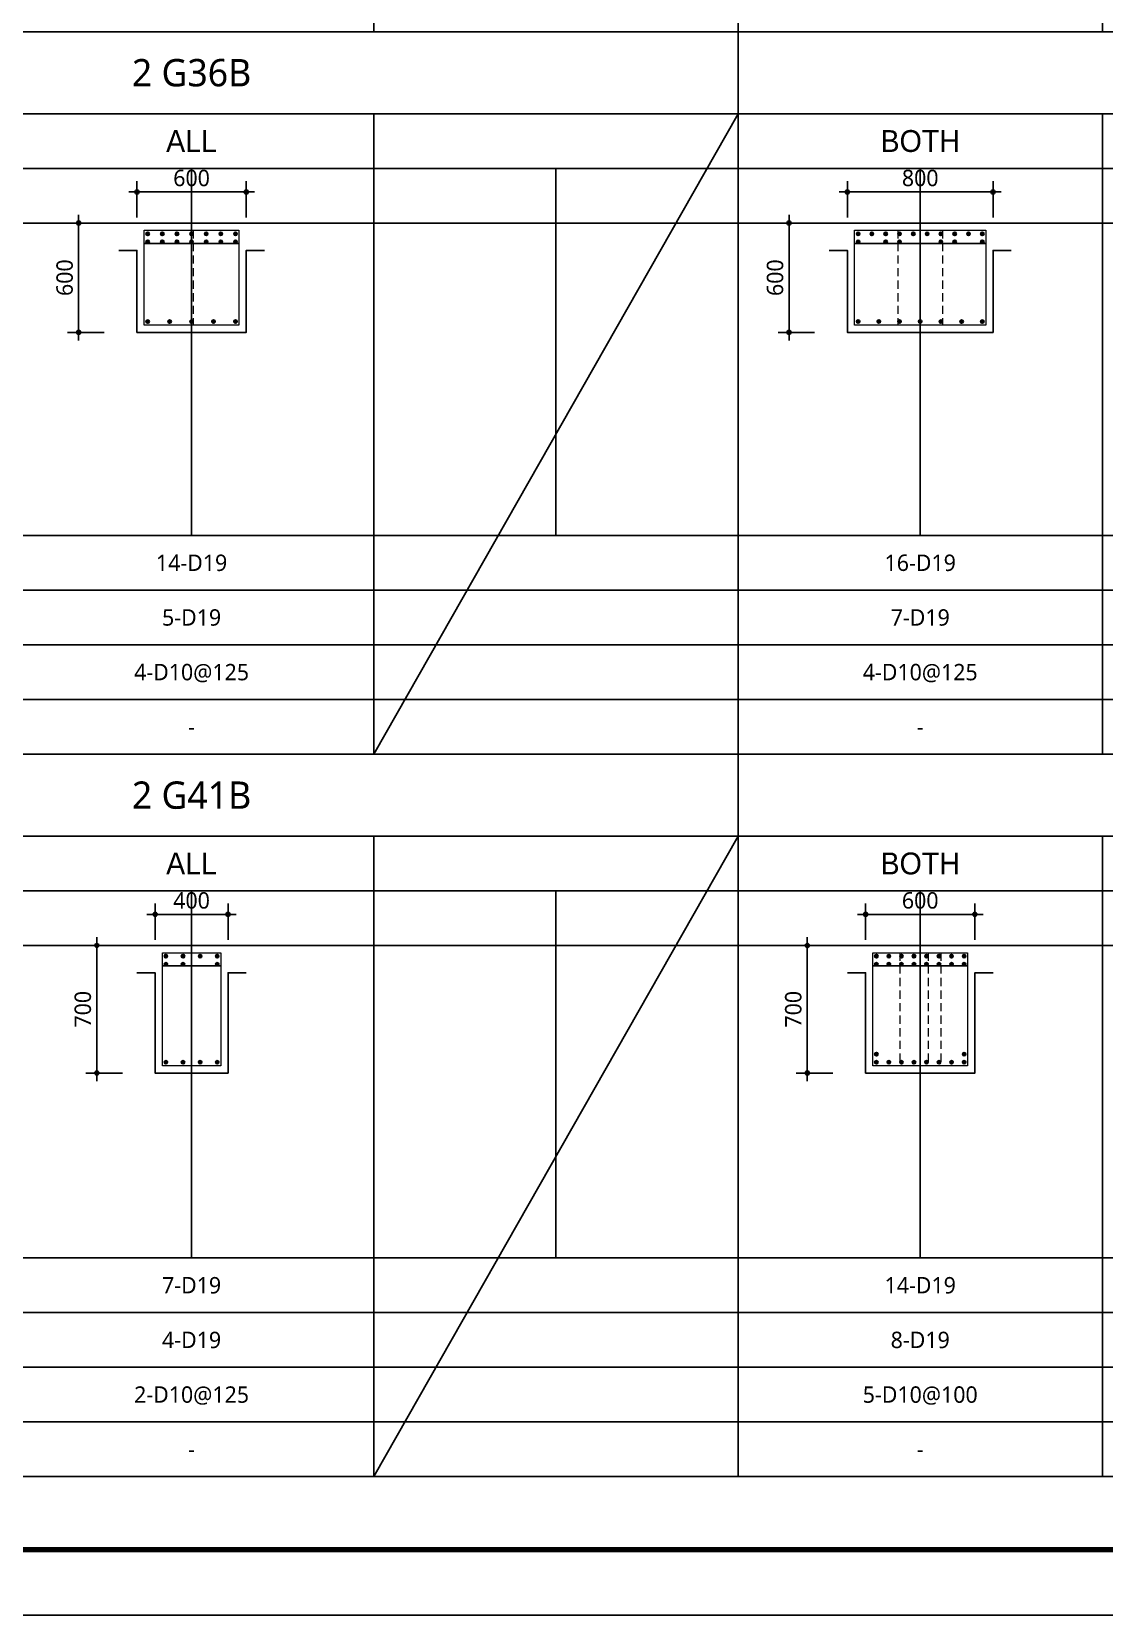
# Model space of a CAD drawing. Header units: millimetres. Extents: x 0 to 252030, y -124740 to 196020.
# Drawn here: x 112675 to 118564, y 124740 to 133430 of the extents above; entities that cross this region are included whole.
import ezdxf
from ezdxf.enums import TextEntityAlignment as Align

# ---------------------------------------------------------------- set-up
doc = ezdxf.new("R2010")
doc.units = ezdxf.units.MM
doc.header["$LTSCALE"] = 30
doc.linetypes.add('HID', pattern=[2.3, 1.5, -0.8])
doc.layers.get('DEFPOINTS').update_dxf_attribs({"color": 142})
for name, color, linetype in [('0-SEC1', 3, 'Continuous'), ('CON', 2, 'Continuous'), ('DIM', 7, 'Continuous'), ('ETC', 7, 'Continuous'), ('S-철근', 3, 'Continuous'), ('SHEET', 7, 'Continuous'), ('TXT', 3, 'Continuous'), ('XR-FORM_(도룡동)$0$Sheet', 7, 'Continuous')]:
    doc.layers.add(name, color=color, linetype=linetype)
doc.layers.add('Stirrup', color=1, linetype='Continuous', lineweight=0)
doc.layers.add('TieBar', color=7, linetype='HID', lineweight=0)
doc.styles.get("Standard").update_dxf_attribs({"font": 'malgun.ttf'})
doc.styles.add('돋움', font='Dotum.ttf')
doc.styles.add('맑은 고딕', font='malgun.ttf')
doc.dimstyles.new('30NDIM', dxfattribs={"dimscale": 50, "dimtxt": 3, "dimasz": 1.5, "dimexe": 2, "dimexo": 6, "dimgap": 1, "dimtad": 1, "dimdec": 0, "dimrnd": 0.25, "dimzin": 0, "dimdsep": 46, "dimtxsty": 'Standard', "dimblk": 'Z_DOT', "dimcen": 5, "dimclrd": 256, "dimclre": 256, "dimclrt": 3, "dimadec": 0, "dimazin": 0, "dimtm": 1e-09, "dimtfac": 1, "dimtdec": 0, "dimtix": 1, "dimtmove": 2, "dimatfit": 1, "dimldrblk": 'Z_DOT', "dimfxl": 1, "dimtolj": 1, "dimtzin": 0, "dimarcsym": 0})

# ---------------------------------------------------------------- blocks, each defined once
blk = doc.blocks.new('XR-FORM_(도룡동)$0$S')
at = {"layer": 'XR-FORM_(도룡동)$0$Sheet', "const_width": 100}
blk.add_lwpolyline([(1850, 57950), (82250, 57950), (82250, 1200), (1850, 1200)], close=True, dxfattribs=at)
blk = doc.blocks.new('XR-FORM_(도룡동)', base_point=(101.33, -56114.51))
at = {"layer": 'DEFPOINTS'}
blk.add_lwpolyline([(0, 0), (420, 0), (420, 297), (0, 297)], close=True, dxfattribs=at)
at = {"xscale": 0.005, "yscale": 0.005, "zscale": 0.005}
blk.add_blockref('XR-FORM_(도룡동)$0$S', (-0.25, 0), dxfattribs=at)
blk = doc.blocks.new('4등분')
at = {"layer": 'DEFPOINTS'}
for p, q in [((1000, 3214.5), (1000, 1200)), ((3000, 3214.5), (3000, 1200)), ((5000, 3214.5), (5000, 1200)), ((0, 2914.5), (6000, 2914.5))]:
    blk.add_line(p, q, dxfattribs=at)
at = {"layer": 'SHEET'}
blk.add_line((0, 3514.5), (6000, 3514.5), dxfattribs=at)
at = {"layer": 'SHEET', "color": 6}
for p, q in [((2000, 3514.5), (2000, 0)), ((4000, 3514.5), (4000, 0)), ((0, 3214.5), (6000, 3214.5)), ((0, 1200), (6000, 1200)), ((0, 900), (6000, 900)), ((0, 600), (6000, 600)), ((0, 300), (6000, 300))]:
    blk.add_line(p, q, dxfattribs=at)
at = {"layer": 'SHEET'}
blk.add_lwpolyline([(6000, 3964.5), (0, 3964.5), (0, 0), (6000, 0)], close=True, dxfattribs=at)
blk = doc.blocks.new('Z_DOT')
at = {"layer": 'DIM', "color": 0}
for p, q in [((-1, 0), (1, 0)), ((0, -1), (0, 1))]:
    blk.add_line(p, q, dxfattribs=at)
for radius in [0.25, 0.125]:
    blk.add_circle((0, 0), radius, dxfattribs=at)
blk = doc.blocks.new('*D385')
at = {"layer": 'DEFPOINTS', "color": 0, "transparency": 16777216}
for p in [(113853, 132550.7), (113253, 132230.5), (113853, 132230.5)]:
    blk.add_point(p, dxfattribs=at)
at = {"layer": 'DIM', "lineweight": -2, "transparency": 16777216}
for p, q in [((113253, 132410.5), (113253, 132610.7)), ((113298, 132550.7), (113808, 132550.7)), ((113853, 132410.5), (113853, 132610.7))]:
    blk.add_line(p, q, dxfattribs=at)
at = {"layer": 'DIM', "lineweight": -2, "transparency": 16777216, "xscale": 45, "yscale": 45, "zscale": 45, "rotation": 180}
blk.add_blockref('Z_DOT', (113253, 132550.7), dxfattribs=at)
at = {"layer": 'DIM', "lineweight": -2, "transparency": 16777216, "xscale": 45, "yscale": 45, "zscale": 45}
blk.add_blockref('Z_DOT', (113853, 132550.7), dxfattribs=at)
at = {"layer": 'DIM', "color": 3, "transparency": 16777216, "insert": (113553, 132627.1), "char_height": 90, "attachment_point": 5}
blk.add_mtext('\\A1;600', dxfattribs=at)
blk = doc.blocks.new('*D386')
at = {"layer": 'DEFPOINTS', "color": 0, "transparency": 16777216}
for p in [(112932.8, 132380.5), (113253, 132380.5), (113253, 131780.5)]:
    blk.add_point(p, dxfattribs=at)
at = {"layer": 'DIM', "lineweight": -2, "transparency": 16777216}
for p, q in [((113073, 132380.5), (112872.8, 132380.5)), ((112932.8, 131825.5), (112932.8, 132335.5)), ((113073, 131780.5), (112872.8, 131780.5))]:
    blk.add_line(p, q, dxfattribs=at)
at = {"layer": 'DIM', "lineweight": -2, "transparency": 16777216, "xscale": 45, "yscale": 45, "zscale": 45}
for p, rotation in [((112932.8, 132380.5), 90), ((112932.8, 131780.5), 270)]:
    blk.add_blockref('Z_DOT', p, dxfattribs=dict(at, rotation=rotation))
at = {"layer": 'DIM', "color": 3, "transparency": 16777216, "insert": (112856.4, 132080.5), "char_height": 90, "attachment_point": 5, "rotation": 90}
blk.add_mtext('\\A1;600', dxfattribs=at)
blk = doc.blocks.new('*D391')
at = {"layer": 'DEFPOINTS', "color": 0, "transparency": 16777216}
for p in [(113753, 128586.2), (113353, 128266), (113753, 128266)]:
    blk.add_point(p, dxfattribs=at)
at = {"layer": 'DIM', "lineweight": -2, "transparency": 16777216}
for p, q in [((113353, 128446), (113353, 128646.2)), ((113753, 128446), (113753, 128646.2)), ((113398, 128586.2), (113708, 128586.2))]:
    blk.add_line(p, q, dxfattribs=at)
at = {"layer": 'DIM', "lineweight": -2, "transparency": 16777216, "xscale": 45, "yscale": 45, "zscale": 45, "rotation": 180}
blk.add_blockref('Z_DOT', (113353, 128586.2), dxfattribs=at)
at = {"layer": 'DIM', "lineweight": -2, "transparency": 16777216, "xscale": 45, "yscale": 45, "zscale": 45}
blk.add_blockref('Z_DOT', (113753, 128586.2), dxfattribs=at)
at = {"layer": 'DIM', "color": 3, "transparency": 16777216, "insert": (113553, 128662.6), "char_height": 90, "attachment_point": 5}
blk.add_mtext('\\A1;400', dxfattribs=at)
blk = doc.blocks.new('*D392')
at = {"layer": 'DEFPOINTS', "color": 0, "transparency": 16777216}
for p in [(113032.8, 128416), (113353, 128416), (113353, 127716)]:
    blk.add_point(p, dxfattribs=at)
at = {"layer": 'DIM', "lineweight": -2, "transparency": 16777216}
for p, q in [((113173, 128416), (112972.8, 128416)), ((113032.8, 127761), (113032.8, 128371)), ((113173, 127716), (112972.8, 127716))]:
    blk.add_line(p, q, dxfattribs=at)
at = {"layer": 'DIM', "lineweight": -2, "transparency": 16777216, "xscale": 45, "yscale": 45, "zscale": 45}
for p, rotation in [((113032.8, 128416), 90), ((113032.8, 127716), 270)]:
    blk.add_blockref('Z_DOT', p, dxfattribs=dict(at, rotation=rotation))
at = {"layer": 'DIM', "color": 3, "transparency": 16777216, "insert": (112956.4, 128066), "char_height": 90, "attachment_point": 5, "rotation": 90}
blk.add_mtext('\\A1;700', dxfattribs=at)
blk = doc.blocks.new('*D393')
at = {"layer": 'DEFPOINTS', "color": 0, "transparency": 16777216}
for p in [(117853, 128586.2), (117253, 128266), (117853, 128266)]:
    blk.add_point(p, dxfattribs=at)
at = {"layer": 'DIM', "lineweight": -2, "transparency": 16777216}
for p, q in [((117253, 128446), (117253, 128646.2)), ((117853, 128446), (117853, 128646.2)), ((117298, 128586.2), (117808, 128586.2))]:
    blk.add_line(p, q, dxfattribs=at)
at = {"layer": 'DIM', "lineweight": -2, "transparency": 16777216, "xscale": 45, "yscale": 45, "zscale": 45, "rotation": 180}
blk.add_blockref('Z_DOT', (117253, 128586.2), dxfattribs=at)
at = {"layer": 'DIM', "lineweight": -2, "transparency": 16777216, "xscale": 45, "yscale": 45, "zscale": 45}
blk.add_blockref('Z_DOT', (117853, 128586.2), dxfattribs=at)
at = {"layer": 'DIM', "color": 3, "transparency": 16777216, "insert": (117553, 128662.6), "char_height": 90, "attachment_point": 5}
blk.add_mtext('\\A1;600', dxfattribs=at)
blk = doc.blocks.new('*D394')
at = {"layer": 'DEFPOINTS', "color": 0, "transparency": 16777216}
for p in [(116932.8, 128416), (117253, 128416), (117253, 127716)]:
    blk.add_point(p, dxfattribs=at)
at = {"layer": 'DIM', "lineweight": -2, "transparency": 16777216}
for p, q in [((117073, 128416), (116872.8, 128416)), ((116932.8, 127761), (116932.8, 128371)), ((117073, 127716), (116872.8, 127716))]:
    blk.add_line(p, q, dxfattribs=at)
at = {"layer": 'DIM', "lineweight": -2, "transparency": 16777216, "xscale": 45, "yscale": 45, "zscale": 45}
for p, rotation in [((116932.8, 128416), 90), ((116932.8, 127716), 270)]:
    blk.add_blockref('Z_DOT', p, dxfattribs=dict(at, rotation=rotation))
at = {"layer": 'DIM', "color": 3, "transparency": 16777216, "insert": (116856.4, 128066), "char_height": 90, "attachment_point": 5, "rotation": 90}
blk.add_mtext('\\A1;700', dxfattribs=at)
blk = doc.blocks.new('*D1103')
at = {"layer": 'DEFPOINTS', "color": 0, "transparency": 16777216}
for p in [(117953, 132550.7), (117153, 132230.5), (117953, 132230.5)]:
    blk.add_point(p, dxfattribs=at)
at = {"layer": 'DIM', "lineweight": -2, "transparency": 16777216}
for p, q in [((117153, 132410.5), (117153, 132610.7)), ((117198, 132550.7), (117908, 132550.7)), ((117953, 132410.5), (117953, 132610.7))]:
    blk.add_line(p, q, dxfattribs=at)
at = {"layer": 'DIM', "lineweight": -2, "transparency": 16777216, "xscale": 45, "yscale": 45, "zscale": 45, "rotation": 180}
blk.add_blockref('Z_DOT', (117153, 132550.7), dxfattribs=at)
at = {"layer": 'DIM', "lineweight": -2, "transparency": 16777216, "xscale": 45, "yscale": 45, "zscale": 45}
blk.add_blockref('Z_DOT', (117953, 132550.7), dxfattribs=at)
at = {"layer": 'DIM', "color": 3, "transparency": 16777216, "insert": (117553, 132627.1), "char_height": 90, "attachment_point": 5}
blk.add_mtext('\\A1;800', dxfattribs=at)
blk = doc.blocks.new('*D1104')
at = {"layer": 'DEFPOINTS', "color": 0, "transparency": 16777216}
for p in [(116832.8, 132380.5), (117153, 132380.5), (117153, 131780.5)]:
    blk.add_point(p, dxfattribs=at)
at = {"layer": 'DIM', "lineweight": -2, "transparency": 16777216}
for p, q in [((116973, 132380.5), (116772.8, 132380.5)), ((116832.8, 131825.5), (116832.8, 132335.5)), ((116973, 131780.5), (116772.8, 131780.5))]:
    blk.add_line(p, q, dxfattribs=at)
at = {"layer": 'DIM', "lineweight": -2, "transparency": 16777216, "xscale": 45, "yscale": 45, "zscale": 45}
for p, rotation in [((116832.8, 132380.5), 90), ((116832.8, 131780.5), 270)]:
    blk.add_blockref('Z_DOT', p, dxfattribs=dict(at, rotation=rotation))
at = {"layer": 'DIM', "color": 3, "transparency": 16777216, "insert": (116756.4, 132080.5), "char_height": 90, "attachment_point": 5, "rotation": 90}
blk.add_mtext('\\A1;600', dxfattribs=at)

msp = doc.modelspace()

# ---------------------------------------------------------------- hatches: boundary and pattern name
at = {"layer": 'S-철근'}
h = msp.add_hatch(color=256, dxfattribs=at)
edge = h.paths.add_edge_path()
edge.add_arc((113312.08013, 132321.41992), 9.55, 0, 180)
edge.add_arc((113312.08013, 132321.41992), 9.55, 180, 360)
h = msp.add_hatch(color=256, dxfattribs=at)
edge = h.paths.add_edge_path()
edge.add_arc((113312.08013, 132277.31992), 9.55, 0, 180)
edge.add_arc((113312.08013, 132277.31992), 9.55, 180, 360)
h = msp.add_hatch(color=256, dxfattribs=at)
edge = h.paths.add_edge_path()
edge.add_arc((113392.3868, 132321.41992), 9.55, 0, 180)
edge.add_arc((113392.3868, 132321.41992), 9.55, 180, 360)
h = msp.add_hatch(color=256, dxfattribs=at)
edge = h.paths.add_edge_path()
edge.add_arc((113392.3868, 132277.31992), 9.55, 0, 180)
edge.add_arc((113392.3868, 132277.31992), 9.55, 180, 360)
h = msp.add_hatch(color=256, dxfattribs=at)
edge = h.paths.add_edge_path()
edge.add_arc((113472.69347, 132321.41992), 9.55, 0, 180)
edge.add_arc((113472.69347, 132321.41992), 9.55, 180, 360)
h = msp.add_hatch(color=256, dxfattribs=at)
edge = h.paths.add_edge_path()
edge.add_arc((113472.69347, 132277.31992), 9.55, 0, 180)
edge.add_arc((113472.69347, 132277.31992), 9.55, 180, 360)
h = msp.add_hatch(color=256, dxfattribs=at)
edge = h.paths.add_edge_path()
edge.add_arc((113553.00013, 132321.41992), 9.55, 0, 180)
edge.add_arc((113553.00013, 132321.41992), 9.55, 180, 360)
h = msp.add_hatch(color=256, dxfattribs=at)
edge = h.paths.add_edge_path()
edge.add_arc((113553.00013, 132277.31992), 9.55, 0, 180)
edge.add_arc((113553.00013, 132277.31992), 9.55, 180, 360)
h = msp.add_hatch(color=256, dxfattribs=at)
edge = h.paths.add_edge_path()
edge.add_arc((113633.3068, 132321.41992), 9.55, 0, 180)
edge.add_arc((113633.3068, 132321.41992), 9.55, 180, 360)
h = msp.add_hatch(color=256, dxfattribs=at)
edge = h.paths.add_edge_path()
edge.add_arc((113633.3068, 132277.31992), 9.55, 0, 180)
edge.add_arc((113633.3068, 132277.31992), 9.55, 180, 360)
h = msp.add_hatch(color=256, dxfattribs=at)
edge = h.paths.add_edge_path()
edge.add_arc((113713.61347, 132321.41992), 9.55, 0, 180)
edge.add_arc((113713.61347, 132321.41992), 9.55, 180, 360)
h = msp.add_hatch(color=256, dxfattribs=at)
edge = h.paths.add_edge_path()
edge.add_arc((113713.61347, 132277.31992), 9.55, 0, 180)
edge.add_arc((113713.61347, 132277.31992), 9.55, 180, 360)
h = msp.add_hatch(color=256, dxfattribs=at)
edge = h.paths.add_edge_path()
edge.add_arc((113793.92013, 132321.41992), 9.55, 0, 180)
edge.add_arc((113793.92013, 132321.41992), 9.55, 180, 360)
h = msp.add_hatch(color=256, dxfattribs=at)
edge = h.paths.add_edge_path()
edge.add_arc((113793.92013, 132277.31992), 9.55, 0, 180)
edge.add_arc((113793.92013, 132277.31992), 9.55, 180, 360)
h = msp.add_hatch(color=256, dxfattribs=at)
edge = h.paths.add_edge_path()
edge.add_arc((117212.08013, 132321.41992), 9.55, 0, 180)
edge.add_arc((117212.08013, 132321.41992), 9.55, 180, 360)
h = msp.add_hatch(color=256, dxfattribs=at)
edge = h.paths.add_edge_path()
edge.add_arc((117212.08013, 132277.31992), 9.55, 0, 180)
edge.add_arc((117212.08013, 132277.31992), 9.55, 180, 360)
h = msp.add_hatch(color=256, dxfattribs=at)
edge = h.paths.add_edge_path()
edge.add_arc((117287.84013, 132321.41992), 9.55, 0, 180)
edge.add_arc((117287.84013, 132321.41992), 9.55, 180, 360)
h = msp.add_hatch(color=256, dxfattribs=at)
edge = h.paths.add_edge_path()
edge.add_arc((117363.60013, 132321.41992), 9.55, 0, 180)
edge.add_arc((117363.60013, 132321.41992), 9.55, 180, 360)
h = msp.add_hatch(color=256, dxfattribs=at)
edge = h.paths.add_edge_path()
edge.add_arc((117363.60013, 132277.31992), 9.55, 0, 180)
edge.add_arc((117363.60013, 132277.31992), 9.55, 180, 360)
h = msp.add_hatch(color=256, dxfattribs=at)
edge = h.paths.add_edge_path()
edge.add_arc((117439.36013, 132321.41992), 9.55, 0, 180)
edge.add_arc((117439.36013, 132321.41992), 9.55, 180, 360)
h = msp.add_hatch(color=256, dxfattribs=at)
edge = h.paths.add_edge_path()
edge.add_arc((117439.36013, 132277.31992), 9.55, 0, 180)
edge.add_arc((117439.36013, 132277.31992), 9.55, 180, 360)
h = msp.add_hatch(color=256, dxfattribs=at)
edge = h.paths.add_edge_path()
edge.add_arc((117515.12013, 132321.41992), 9.55, 0, 180)
edge.add_arc((117515.12013, 132321.41992), 9.55, 180, 360)
h = msp.add_hatch(color=256, dxfattribs=at)
edge = h.paths.add_edge_path()
edge.add_arc((117590.88013, 132321.41992), 9.55, 0, 180)
edge.add_arc((117590.88013, 132321.41992), 9.55, 180, 360)
h = msp.add_hatch(color=256, dxfattribs=at)
edge = h.paths.add_edge_path()
edge.add_arc((117666.64013, 132321.41992), 9.55, 0, 180)
edge.add_arc((117666.64013, 132321.41992), 9.55, 180, 360)
h = msp.add_hatch(color=256, dxfattribs=at)
edge = h.paths.add_edge_path()
edge.add_arc((117666.64013, 132277.31992), 9.55, 0, 180)
edge.add_arc((117666.64013, 132277.31992), 9.55, 180, 360)
h = msp.add_hatch(color=256, dxfattribs=at)
edge = h.paths.add_edge_path()
edge.add_arc((117742.40013, 132321.41992), 9.55, 0, 180)
edge.add_arc((117742.40013, 132321.41992), 9.55, 180, 360)
h = msp.add_hatch(color=256, dxfattribs=at)
edge = h.paths.add_edge_path()
edge.add_arc((117742.40013, 132277.31992), 9.55, 0, 180)
edge.add_arc((117742.40013, 132277.31992), 9.55, 180, 360)
h = msp.add_hatch(color=256, dxfattribs=at)
edge = h.paths.add_edge_path()
edge.add_arc((117818.16013, 132321.41992), 9.55, 0, 180)
edge.add_arc((117818.16013, 132321.41992), 9.55, 180, 360)
h = msp.add_hatch(color=256, dxfattribs=at)
edge = h.paths.add_edge_path()
edge.add_arc((117893.92013, 132321.41992), 9.55, 0, 180)
edge.add_arc((117893.92013, 132321.41992), 9.55, 180, 360)
h = msp.add_hatch(color=256, dxfattribs=at)
edge = h.paths.add_edge_path()
edge.add_arc((117893.92013, 132277.31992), 9.55, 0, 180)
edge.add_arc((117893.92013, 132277.31992), 9.55, 180, 360)
h = msp.add_hatch(color=256, dxfattribs=at)
edge = h.paths.add_edge_path()
edge.add_arc((113312.08013, 131839.57992), 9.55, 0, 180)
edge.add_arc((113312.08013, 131839.57992), 9.55, 180, 360)
h = msp.add_hatch(color=256, dxfattribs=at)
edge = h.paths.add_edge_path()
edge.add_arc((113432.54013, 131839.57992), 9.55, 0, 180)
edge.add_arc((113432.54013, 131839.57992), 9.55, 180, 360)
h = msp.add_hatch(color=256, dxfattribs=at)
edge = h.paths.add_edge_path()
edge.add_arc((113553.00013, 131839.57992), 9.55, 0, 180)
edge.add_arc((113553.00013, 131839.57992), 9.55, 180, 360)
h = msp.add_hatch(color=256, dxfattribs=at)
edge = h.paths.add_edge_path()
edge.add_arc((113673.46013, 131839.57992), 9.55, 0, 180)
edge.add_arc((113673.46013, 131839.57992), 9.55, 180, 360)
h = msp.add_hatch(color=256, dxfattribs=at)
edge = h.paths.add_edge_path()
edge.add_arc((113793.92013, 131839.57992), 9.55, 0, 180)
edge.add_arc((113793.92013, 131839.57992), 9.55, 180, 360)
h = msp.add_hatch(color=256, dxfattribs=at)
edge = h.paths.add_edge_path()
edge.add_arc((117212.08013, 131839.57992), 9.55, 0, 180)
edge.add_arc((117212.08013, 131839.57992), 9.55, 180, 360)
h = msp.add_hatch(color=256, dxfattribs=at)
edge = h.paths.add_edge_path()
edge.add_arc((117325.72013, 131839.57992), 9.55, 0, 180)
edge.add_arc((117325.72013, 131839.57992), 9.55, 180, 360)
h = msp.add_hatch(color=256, dxfattribs=at)
edge = h.paths.add_edge_path()
edge.add_arc((117439.36013, 131839.57992), 9.55, 0, 180)
edge.add_arc((117439.36013, 131839.57992), 9.55, 180, 360)
h = msp.add_hatch(color=256, dxfattribs=at)
edge = h.paths.add_edge_path()
edge.add_arc((117553.00013, 131839.57992), 9.55, 0, 180)
edge.add_arc((117553.00013, 131839.57992), 9.55, 180, 360)
h = msp.add_hatch(color=256, dxfattribs=at)
edge = h.paths.add_edge_path()
edge.add_arc((117666.64013, 131839.57992), 9.55, 0, 180)
edge.add_arc((117666.64013, 131839.57992), 9.55, 180, 360)
h = msp.add_hatch(color=256, dxfattribs=at)
edge = h.paths.add_edge_path()
edge.add_arc((117780.28013, 131839.57992), 9.55, 0, 180)
edge.add_arc((117780.28013, 131839.57992), 9.55, 180, 360)
h = msp.add_hatch(color=256, dxfattribs=at)
edge = h.paths.add_edge_path()
edge.add_arc((117893.92013, 131839.57992), 9.55, 0, 180)
edge.add_arc((117893.92013, 131839.57992), 9.55, 180, 360)
h = msp.add_hatch(color=256, dxfattribs=at)
edge = h.paths.add_edge_path()
edge.add_arc((113412.08013, 128356.91992), 9.55, 0, 180)
edge.add_arc((113412.08013, 128356.91992), 9.55, 180, 360)
h = msp.add_hatch(color=256, dxfattribs=at)
edge = h.paths.add_edge_path()
edge.add_arc((113506.0268, 128356.91992), 9.55, 0, 180)
edge.add_arc((113506.0268, 128356.91992), 9.55, 180, 360)
h = msp.add_hatch(color=256, dxfattribs=at)
edge = h.paths.add_edge_path()
edge.add_arc((113599.97347, 128356.91992), 9.55, 0, 180)
edge.add_arc((113599.97347, 128356.91992), 9.55, 180, 360)
h = msp.add_hatch(color=256, dxfattribs=at)
edge = h.paths.add_edge_path()
edge.add_arc((113693.92013, 128356.91992), 9.55, 0, 180)
edge.add_arc((113693.92013, 128356.91992), 9.55, 180, 360)
h = msp.add_hatch(color=256, dxfattribs=at)
edge = h.paths.add_edge_path()
edge.add_arc((117312.08013, 128356.91992), 9.55, 0, 180)
edge.add_arc((117312.08013, 128356.91992), 9.55, 180, 360)
h = msp.add_hatch(color=256, dxfattribs=at)
edge = h.paths.add_edge_path()
edge.add_arc((117380.91442, 128356.91992), 9.55, 0, 180)
edge.add_arc((117380.91442, 128356.91992), 9.55, 180, 360)
h = msp.add_hatch(color=256, dxfattribs=at)
edge = h.paths.add_edge_path()
edge.add_arc((117449.7487, 128356.91992), 9.55, 0, 180)
edge.add_arc((117449.7487, 128356.91992), 9.55, 180, 360)
h = msp.add_hatch(color=256, dxfattribs=at)
edge = h.paths.add_edge_path()
edge.add_arc((117518.58299, 128356.91992), 9.55, 0, 180)
edge.add_arc((117518.58299, 128356.91992), 9.55, 180, 360)
h = msp.add_hatch(color=256, dxfattribs=at)
edge = h.paths.add_edge_path()
edge.add_arc((117587.41728, 128356.91992), 9.55, 0, 180)
edge.add_arc((117587.41728, 128356.91992), 9.55, 180, 360)
h = msp.add_hatch(color=256, dxfattribs=at)
edge = h.paths.add_edge_path()
edge.add_arc((117656.25156, 128356.91992), 9.55, 0, 180)
edge.add_arc((117656.25156, 128356.91992), 9.55, 180, 360)
h = msp.add_hatch(color=256, dxfattribs=at)
edge = h.paths.add_edge_path()
edge.add_arc((117725.08585, 128356.91992), 9.55, 0, 180)
edge.add_arc((117725.08585, 128356.91992), 9.55, 180, 360)
h = msp.add_hatch(color=256, dxfattribs=at)
edge = h.paths.add_edge_path()
edge.add_arc((117793.92013, 128356.91992), 9.55, 0, 180)
edge.add_arc((117793.92013, 128356.91992), 9.55, 180, 360)
h = msp.add_hatch(color=256, dxfattribs=at)
edge = h.paths.add_edge_path()
edge.add_arc((113412.08013, 128312.81992), 9.55, 0, 180)
edge.add_arc((113412.08013, 128312.81992), 9.55, 180, 360)
h = msp.add_hatch(color=256, dxfattribs=at)
edge = h.paths.add_edge_path()
edge.add_arc((113506.0268, 128312.81992), 9.55, 0, 180)
edge.add_arc((113506.0268, 128312.81992), 9.55, 180, 360)
h = msp.add_hatch(color=256, dxfattribs=at)
edge = h.paths.add_edge_path()
edge.add_arc((113693.92013, 128312.81992), 9.55, 0, 180)
edge.add_arc((113693.92013, 128312.81992), 9.55, 180, 360)
h = msp.add_hatch(color=256, dxfattribs=at)
edge = h.paths.add_edge_path()
edge.add_arc((117312.08013, 128312.81992), 9.55, 0, 180)
edge.add_arc((117312.08013, 128312.81992), 9.55, 180, 360)
h = msp.add_hatch(color=256, dxfattribs=at)
edge = h.paths.add_edge_path()
edge.add_arc((117380.91442, 128312.81992), 9.55, 0, 180)
edge.add_arc((117380.91442, 128312.81992), 9.55, 180, 360)
h = msp.add_hatch(color=256, dxfattribs=at)
edge = h.paths.add_edge_path()
edge.add_arc((117449.7487, 128312.81992), 9.55, 0, 180)
edge.add_arc((117449.7487, 128312.81992), 9.55, 180, 360)
h = msp.add_hatch(color=256, dxfattribs=at)
edge = h.paths.add_edge_path()
edge.add_arc((117518.58299, 128312.81992), 9.55, 0, 180)
edge.add_arc((117518.58299, 128312.81992), 9.55, 180, 360)
h = msp.add_hatch(color=256, dxfattribs=at)
edge = h.paths.add_edge_path()
edge.add_arc((117587.41728, 128312.81992), 9.55, 0, 180)
edge.add_arc((117587.41728, 128312.81992), 9.55, 180, 360)
h = msp.add_hatch(color=256, dxfattribs=at)
edge = h.paths.add_edge_path()
edge.add_arc((117656.25156, 128312.81992), 9.55, 0, 180)
edge.add_arc((117656.25156, 128312.81992), 9.55, 180, 360)
h = msp.add_hatch(color=256, dxfattribs=at)
edge = h.paths.add_edge_path()
edge.add_arc((117725.08585, 128312.81992), 9.55, 0, 180)
edge.add_arc((117725.08585, 128312.81992), 9.55, 180, 360)
h = msp.add_hatch(color=256, dxfattribs=at)
edge = h.paths.add_edge_path()
edge.add_arc((117793.92013, 128312.81992), 9.55, 0, 180)
edge.add_arc((117793.92013, 128312.81992), 9.55, 180, 360)
h = msp.add_hatch(color=256, dxfattribs=at)
edge = h.paths.add_edge_path()
edge.add_arc((113412.08013, 127775.07992), 9.55, 0, 180)
edge.add_arc((113412.08013, 127775.07992), 9.55, 180, 360)
h = msp.add_hatch(color=256, dxfattribs=at)
edge = h.paths.add_edge_path()
edge.add_arc((113506.0268, 127775.07992), 9.55, 0, 180)
edge.add_arc((113506.0268, 127775.07992), 9.55, 180, 360)
h = msp.add_hatch(color=256, dxfattribs=at)
edge = h.paths.add_edge_path()
edge.add_arc((113599.97347, 127775.07992), 9.55, 0, 180)
edge.add_arc((113599.97347, 127775.07992), 9.55, 180, 360)
h = msp.add_hatch(color=256, dxfattribs=at)
edge = h.paths.add_edge_path()
edge.add_arc((113693.92013, 127775.07992), 9.55, 0, 180)
edge.add_arc((113693.92013, 127775.07992), 9.55, 180, 360)
h = msp.add_hatch(color=256, dxfattribs=at)
edge = h.paths.add_edge_path()
edge.add_arc((117312.08013, 127819.17992), 9.55, 0, 180)
edge.add_arc((117312.08013, 127819.17992), 9.55, 180, 360)
h = msp.add_hatch(color=256, dxfattribs=at)
edge = h.paths.add_edge_path()
edge.add_arc((117312.08013, 127775.07992), 9.55, 0, 180)
edge.add_arc((117312.08013, 127775.07992), 9.55, 180, 360)
h = msp.add_hatch(color=256, dxfattribs=at)
edge = h.paths.add_edge_path()
edge.add_arc((117380.91442, 127775.07992), 9.55, 0, 180)
edge.add_arc((117380.91442, 127775.07992), 9.55, 180, 360)
h = msp.add_hatch(color=256, dxfattribs=at)
edge = h.paths.add_edge_path()
edge.add_arc((117449.7487, 127775.07992), 9.55, 0, 180)
edge.add_arc((117449.7487, 127775.07992), 9.55, 180, 360)
h = msp.add_hatch(color=256, dxfattribs=at)
edge = h.paths.add_edge_path()
edge.add_arc((117518.58299, 127775.07992), 9.55, 0, 180)
edge.add_arc((117518.58299, 127775.07992), 9.55, 180, 360)
h = msp.add_hatch(color=256, dxfattribs=at)
edge = h.paths.add_edge_path()
edge.add_arc((117587.41728, 127775.07992), 9.55, 0, 180)
edge.add_arc((117587.41728, 127775.07992), 9.55, 180, 360)
h = msp.add_hatch(color=256, dxfattribs=at)
edge = h.paths.add_edge_path()
edge.add_arc((117656.25156, 127775.07992), 9.55, 0, 180)
edge.add_arc((117656.25156, 127775.07992), 9.55, 180, 360)
h = msp.add_hatch(color=256, dxfattribs=at)
edge = h.paths.add_edge_path()
edge.add_arc((117725.08585, 127775.07992), 9.55, 0, 180)
edge.add_arc((117725.08585, 127775.07992), 9.55, 180, 360)
h = msp.add_hatch(color=256, dxfattribs=at)
edge = h.paths.add_edge_path()
edge.add_arc((117793.92013, 127819.17992), 9.55, 0, 180)
edge.add_arc((117793.92013, 127819.17992), 9.55, 180, 360)
h = msp.add_hatch(color=256, dxfattribs=at)
edge = h.paths.add_edge_path()
edge.add_arc((117793.92013, 127775.07992), 9.55, 0, 180)
edge.add_arc((117793.92013, 127775.07992), 9.55, 180, 360)

# ---------------------------------------------------------------- linework, layer by layer
at = {"layer": 'CON', "color": 8}
for p, q in [((113153.00013, 132380.49992), (113953.00013, 132380.49992)), ((117053.00013, 132380.49992), (118053.00013, 132380.49992)), ((113253.00013, 128415.99992), (113853.00013, 128415.99992)), ((117153.00013, 128415.99992), (117953.00013, 128415.99992))]:
    msp.add_line(p, q, dxfattribs=at)
for points in [[(113953.00013, 132230.49992), (113853.00013, 132230.49992), (113853.00013, 131780.49992), (113253.00013, 131780.49992), (113253.00013, 132230.49992), (113153.00013, 132230.49992)], [(118053.00013, 132230.49992), (117953.00013, 132230.49992), (117953.00013, 131780.49992), (117153.00013, 131780.49992), (117153.00013, 132230.49992), (117053.00013, 132230.49992)], [(113853.00013, 128265.99992), (113753.00013, 128265.99992), (113753.00013, 127715.99992), (113353.00013, 127715.99992), (113353.00013, 128265.99992), (113253.00013, 128265.99992)], [(117953.00013, 128265.99992), (117853.00013, 128265.99992), (117853.00013, 127715.99992), (117253.00013, 127715.99992), (117253.00013, 128265.99992), (117153.00013, 128265.99992)]]:
    msp.add_lwpolyline(points, dxfattribs=at)
at = {"layer": 'ETC', "color": 8}
for p, q in [((113293.00013, 132267.76992), (113813.00013, 132267.76992)), ((117193.00013, 132267.76992), (117913.00013, 132267.76992)), ((113393.00013, 128303.26992), (113713.00013, 128303.26992)), ((117293.00013, 128303.26992), (117813.00013, 128303.26992))]:
    msp.add_line(p, q, dxfattribs=at)
at = {"layer": 'S-철근'}
for centre in [(113312.08013, 132321.41992), (113312.08013, 132277.31992), (113392.3868, 132321.41992), (113392.3868, 132277.31992), (113472.69347, 132321.41992), (113472.69347, 132277.31992), (113553.00013, 132321.41992), (113553.00013, 132277.31992), (113633.3068, 132321.41992), (113633.3068, 132277.31992), (113713.61347, 132321.41992), (113713.61347, 132277.31992), (113793.92013, 132321.41992), (113793.92013, 132277.31992), (117212.08013, 132321.41992), (117212.08013, 132277.31992), (117287.84013, 132321.41992), (117363.60013, 132321.41992), (117363.60013, 132277.31992), (117439.36013, 132321.41992), (117439.36013, 132277.31992), (117515.12013, 132321.41992), (117590.88013, 132321.41992), (117666.64013, 132321.41992), (117666.64013, 132277.31992), (117742.40013, 132321.41992), (117742.40013, 132277.31992), (117818.16013, 132321.41992), (117893.92013, 132321.41992), (117893.92013, 132277.31992), (113312.08013, 131839.57992), (113432.54013, 131839.57992), (113553.00013, 131839.57992), (113673.46013, 131839.57992), (113793.92013, 131839.57992), (117212.08013, 131839.57992), (117325.72013, 131839.57992), (117439.36013, 131839.57992), (117553.00013, 131839.57992), (117666.64013, 131839.57992), (117780.28013, 131839.57992), (117893.92013, 131839.57992), (113412.08013, 128356.91992), (113506.0268, 128356.91992), (113599.97347, 128356.91992), (113693.92013, 128356.91992), (117312.08013, 128356.91992), (117380.91442, 128356.91992), (117449.7487, 128356.91992), (117518.58299, 128356.91992), (117587.41728, 128356.91992), (117656.25156, 128356.91992), (117725.08585, 128356.91992), (117793.92013, 128356.91992), (113412.08013, 128312.81992), (113506.0268, 128312.81992), (113693.92013, 128312.81992), (117312.08013, 128312.81992), (117380.91442, 128312.81992), (117449.7487, 128312.81992), (117518.58299, 128312.81992), (117587.41728, 128312.81992), (117656.25156, 128312.81992), (117725.08585, 128312.81992), (117793.92013, 128312.81992), (113412.08013, 127775.07992), (113506.0268, 127775.07992), (113599.97347, 127775.07992), (113693.92013, 127775.07992), (117312.08013, 127819.17992), (117312.08013, 127775.07992), (117380.91442, 127775.07992), (117449.7487, 127775.07992), (117518.58299, 127775.07992), (117587.41728, 127775.07992), (117656.25156, 127775.07992), (117725.08585, 127775.07992), (117793.92013, 127819.17992), (117793.92013, 127775.07992)]:
    msp.add_circle(centre, 9.55, dxfattribs=at)
at = {"layer": 'SHEET'}
for p, q in [((116553.00013, 132980.49992), (114553.00013, 129465.99992)), ((116553.00013, 129015.99992), (114553.00013, 125501.49992))]:
    msp.add_line(p, q, dxfattribs=at)
at = {"layer": 'Stirrup', "color": 3}
for points in [[(113293.00013, 131820.49992), (113293.00013, 132340.49992), (113813.00013, 132340.49992), (113813.00013, 131820.49992), (113293.00013, 131820.49992)], [(117193.00013, 131820.49992), (117193.00013, 132340.49992), (117913.00013, 132340.49992), (117913.00013, 131820.49992), (117193.00013, 131820.49992)], [(113393.00013, 127755.99992), (113393.00013, 128375.99992), (113713.00013, 128375.99992), (113713.00013, 127755.99992), (113393.00013, 127755.99992)], [(117293.00013, 127755.99992), (117293.00013, 128375.99992), (117813.00013, 128375.99992), (117813.00013, 127755.99992), (117293.00013, 127755.99992)]]:
    msp.add_lwpolyline(points, dxfattribs=at)
at = {"layer": 'TieBar'}
for p, q in [((113562.55013, 132340.49992), (113562.55013, 131820.49992)), ((117429.81013, 132340.49992), (117429.81013, 131820.49992)), ((117676.19013, 132340.49992), (117676.19013, 131820.49992)), ((117440.1987, 128375.99992), (117440.1987, 127755.99992)), ((117596.96728, 128375.99992), (117596.96728, 127755.99992)), ((117665.80156, 128375.99992), (117665.80156, 127755.99992))]:
    msp.add_line(p, q, dxfattribs=at)

# ---------------------------------------------------------------- block references
for p in [(110553.00013, 133430.49992), (116553.00013, 133430.49992), (110553.00013, 129465.99992), (116553.00013, 129465.99992), (110553.00013, 125501.49992), (116553.00013, 125501.49992)]:
    msp.add_blockref('4등분', p)
at = {"layer": '0-SEC1', "xscale": 60, "yscale": 60, "zscale": 60}
msp.add_blockref('XR-FORM_(도룡동)', (106910.02429, -3242130.57868), dxfattribs=at)

# ---------------------------------------------------------------- texts
at = {"layer": 'TXT', "color": 2, "style": '맑은 고딕'}
for s, p in [('2 G36B', (113553.00013, 133205.49992)), ('2 G41B', (113553.00013, 129240.99992))]:
    msp.add_text(s, height=150, dxfattribs=at).set_placement(p, align=Align.MIDDLE_CENTER)
at = {"layer": 'TXT'}
for s, height, style, p in [('ALL', 120, '돋움', (113553.00013, 132830.49992)), ('BOTH', 120, '돋움', (117553.00013, 132830.49992)), ('14-D19', 90, '맑은 고딕', (113553.00013, 130515.99992)), ('16-D19', 90, '맑은 고딕', (117553.00013, 130515.99992)), ('5-D19', 90, '맑은 고딕', (113553.00013, 130215.99992)), ('7-D19', 90, '맑은 고딕', (117553.00013, 130215.99992)), ('4-D10@125', 90, '맑은 고딕', (113553.00013, 129915.99992)), ('4-D10@125', 90, '맑은 고딕', (117553.00013, 129915.99992)), ('-', 90, '맑은 고딕', (113553.00013, 129615.99992)), ('-', 90, '맑은 고딕', (117553.00013, 129615.99992)), ('ALL', 120, '돋움', (113553.00013, 128865.99992)), ('BOTH', 120, '돋움', (117553.00013, 128865.99992)), ('7-D19', 90, '맑은 고딕', (113553.00013, 126551.49992)), ('14-D19', 90, '맑은 고딕', (117553.00013, 126551.49992)), ('4-D19', 90, '맑은 고딕', (113553.00013, 126251.49992)), ('8-D19', 90, '맑은 고딕', (117553.00013, 126251.49992)), ('2-D10@125', 90, '맑은 고딕', (113553.00013, 125951.49992)), ('5-D10@100', 90, '맑은 고딕', (117553.00013, 125951.49992)), ('-', 90, '맑은 고딕', (113553.00013, 125651.49992)), ('-', 90, '맑은 고딕', (117553.00013, 125651.49992))]:
    msp.add_text(s, height=height, dxfattribs=dict(at, style=style)).set_placement(p, align=Align.MIDDLE_CENTER)

# ---------------------------------------------------------------- dimensions: what is measured, and where the dimension line sits
at = {"layer": 'DIM'}
for base, p1, p2, picture, middle in [((113853.00013, 132550.65148), (113253.00013, 132230.49992), (113853.00013, 132230.49992), '*D385', (113553.00013, 132627.14945)), ((117953.00013, 132550.65148), (117153.00013, 132230.49992), (117953.00013, 132230.49992), '*D1103', (117553.00013, 132627.14945)), ((113753.00013, 128586.15148), (113353.00013, 128265.99992), (113753.00013, 128265.99992), '*D391', (113553.00013, 128662.64945)), ((117853.00013, 128586.15148), (117253.00013, 128265.99992), (117853.00013, 128265.99992), '*D393', (117553.00013, 128662.64945))]:
    dim = msp.add_linear_dim(base=base, p1=p1, p2=p2, dimstyle='30NDIM', override={"dimscale": 30, "dimtxsty": 'Standard'}, dxfattribs=at)
    dim.commit()
    dim.dimension.update_dxf_attribs({"geometry": picture, "text_midpoint": middle})
for base, p1, p2, picture, middle in [((112932.84857, 132380.49992), (113253.00013, 131780.49992), (113253.00013, 132380.49992), '*D386', (112856.3506, 132080.49992)), ((116832.84857, 132380.49992), (117153.00013, 131780.49992), (117153.00013, 132380.49992), '*D1104', (116756.3506, 132080.49992)), ((113032.84857, 128415.99992), (113353.00013, 127715.99992), (113353.00013, 128415.99992), '*D392', (112956.3506, 128065.99992)), ((116932.84857, 128415.99992), (117253.00013, 127715.99992), (117253.00013, 128415.99992), '*D394', (116856.3506, 128065.99992))]:
    dim = msp.add_linear_dim(base=base, p1=p1, p2=p2, angle=90, dimstyle='30NDIM', override={"dimscale": 30, "dimtxsty": 'Standard'}, dxfattribs=at)
    dim.commit()
    dim.dimension.update_dxf_attribs({"geometry": picture, "text_midpoint": middle})

doc.saveas('drawing.dxf')
